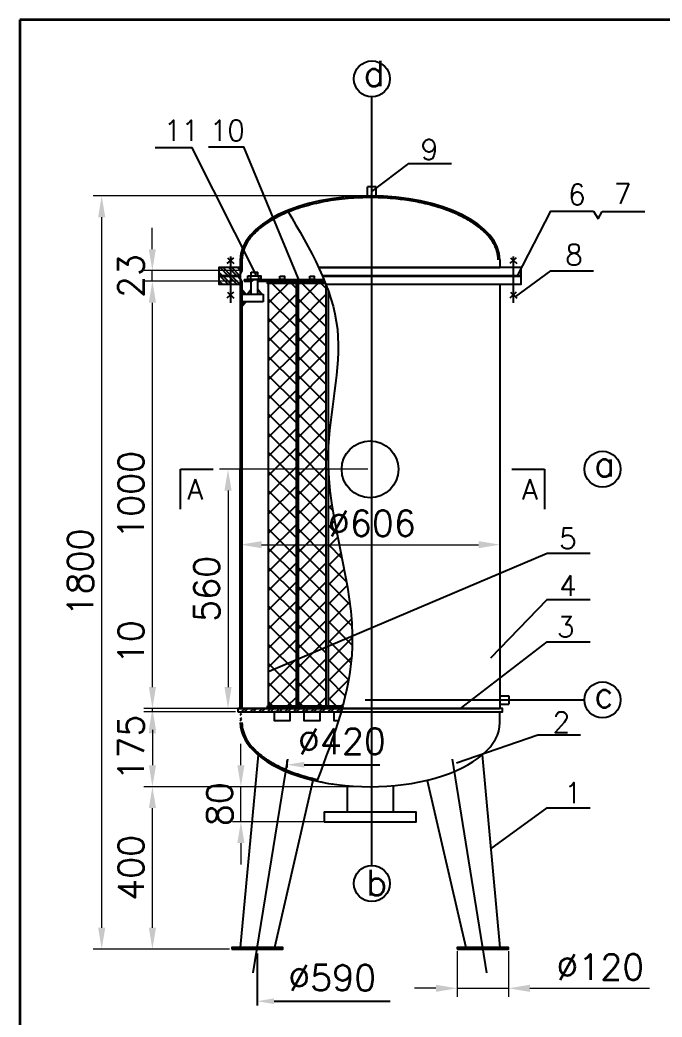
# Model space of a CAD drawing. Header units: millimetres. Extents: x 142484 to 148364, y 31913 to 36061.
# Drawn here: x 142484 to 143988, y 33727 to 36061 of the extents above; entities that cross this region are included whole.
import ezdxf

# ---------------------------------------------------------------- set-up
doc = ezdxf.new("R2010")
doc.units = ezdxf.units.MM
doc.header["$LTSCALE"] = 10
doc.header["$MEASUREMENT"] = 0
doc.header["$PDMODE"] = 66
doc.header["$PDSIZE"] = -1
doc.styles.get("Standard").update_dxf_attribs({"font": 'txt.shx'})
doc.dimstyles.new('总图', dxfattribs={"dimtxt": 60, "dimasz": 50, "dimexe": 20, "dimexo": 5, "dimgap": 20, "dimtad": 1, "dimdec": 0, "dimzin": 9, "dimdsep": 46, "dimtxsty": 'Standard', "dimcen": 0, "dimadec": 0, "dimazin": 0, "dimtfac": 1, "dimtdec": 0, "dimtmove": 0, "dimatfit": 3, "dimfxl": 0, "dimlwd": 15, "dimlwe": 15, "dimarcsym": 0})
pattern_1 = [(135, (126505.526, 40533.095), (-10.102788, -10.102788), []), (135, (126505.526, 40539.83), (-10.102788, -10.102788), [])]
pattern_2 = [(45, (126505.526, 40533.095), (-10.102788, 10.102788), []), (45, (126512.262, 40533.095), (-10.102788, 10.102788), [])]
pattern_3 = [(45, (126505.5265, 40533.095), (-6.735192, 6.735192), []), (45, (126510.017, 40533.095), (-6.735192, 6.735192), [])]

# ---------------------------------------------------------------- blocks, each defined once
blk = doc.blocks.new('*D109')
at = {"color": 0, "lineweight": 15, "ltscale": 0.2, "transparency": 16777216}
for p, q in [((142995.2, 35449.2), (142774.5, 35449.2)), ((142794.5, 34499.2), (142794.5, 35399.2)), ((142989.2, 34449.2), (142774.5, 34449.2))]:
    blk.add_line(p, q, dxfattribs=at)
at = {"color": 0, "ltscale": 0.2, "transparency": 16777216}
for points in [[(142786.2, 35399.2), (142802.9, 35399.2), (142794.5, 35449.2)], [(142786.2, 34499.2), (142802.9, 34499.2), (142794.5, 34449.2)]]:
    blk.add_solid(points, dxfattribs=at)
at = {"layer": 'Defpoints', "color": 0, "ltscale": 0.2, "transparency": 16777216}
for p in [(142794.5, 35449.2), (143000.2, 35449.2), (142994.2, 34449.2)]:
    blk.add_point(p, dxfattribs=at)
at = {"color": 0, "ltscale": 0.2, "transparency": 16777216, "insert": (142744.5, 34949.2), "char_height": 60, "attachment_point": 5, "rotation": 90}
blk.add_mtext('1000', dxfattribs=at)
blk = doc.blocks.new('*D110')
at = {"color": 0, "lineweight": 15, "ltscale": 0.2, "transparency": 16777216}
for p, q in [((143303.4, 35649.2), (142655.8, 35649.2)), ((142675.8, 33936), (142675.8, 35599.2)), ((142975.2, 33886), (142655.8, 33886))]:
    blk.add_line(p, q, dxfattribs=at)
at = {"color": 0, "ltscale": 0.2, "transparency": 16777216}
for points in [[(142667.4, 35599.2), (142684.1, 35599.2), (142675.8, 35649.2)], [(142667.4, 33936), (142684.1, 33936), (142675.8, 33886)]]:
    blk.add_solid(points, dxfattribs=at)
at = {"layer": 'Defpoints', "color": 0, "ltscale": 0.2, "transparency": 16777216}
for p in [(142675.8, 35649.2), (143308.4, 35649.2), (142980.2, 33886)]:
    blk.add_point(p, dxfattribs=at)
at = {"color": 0, "ltscale": 0.2, "transparency": 16777216, "insert": (142625.8, 34767.6), "char_height": 60, "attachment_point": 5, "rotation": 90}
blk.add_mtext('1800', dxfattribs=at)
blk = doc.blocks.new('*D111')
at = {"color": 0, "lineweight": 15, "ltscale": 0.2, "transparency": 16777216}
for p, q in [((143000.2, 34837.7), (143000.2, 34852.7)), ((143608.2, 34837.7), (143608.2, 34852.7)), ((143050.2, 34832.7), (143558.2, 34832.7))]:
    blk.add_line(p, q, dxfattribs=at)
at = {"color": 0, "ltscale": 0.2, "transparency": 16777216}
for points in [[(143050.2, 34841), (143050.2, 34824.4), (143000.2, 34832.7)], [(143558.2, 34841), (143558.2, 34824.4), (143608.2, 34832.7)]]:
    blk.add_solid(points, dxfattribs=at)
at = {"layer": 'Defpoints', "color": 0, "ltscale": 0.2, "transparency": 16777216}
for p in [(143000.2, 34832.7), (143608.2, 34832.7), (143608.2, 34832.7)]:
    blk.add_point(p, dxfattribs=at)
at = {"color": 0, "ltscale": 0.2, "transparency": 16777216, "insert": (143308.4, 34882.7), "char_height": 60, "attachment_point": 5}
blk.add_mtext('%%c606', dxfattribs=at)
blk = doc.blocks.new('*D112')
at = {"color": 0, "lineweight": 15, "ltscale": 0.2, "transparency": 16777216}
for p, q in [((143303.4, 34266.1), (142774.5, 34266.1)), ((142794.5, 33936), (142794.5, 34216.1)), ((142975.2, 33886), (142774.5, 33886))]:
    blk.add_line(p, q, dxfattribs=at)
at = {"color": 0, "ltscale": 0.2, "transparency": 16777216}
for points in [[(142786.2, 34216.1), (142802.9, 34216.1), (142794.5, 34266.1)], [(142786.2, 33936), (142802.9, 33936), (142794.5, 33886)]]:
    blk.add_solid(points, dxfattribs=at)
at = {"layer": 'Defpoints', "color": 0, "ltscale": 0.2, "transparency": 16777216}
for p in [(142794.5, 34266.1), (143308.4, 34266.1), (142980.2, 33886)]:
    blk.add_point(p, dxfattribs=at)
at = {"color": 0, "ltscale": 0.2, "transparency": 16777216, "insert": (142744.5, 34076), "char_height": 60, "attachment_point": 5, "rotation": 90}
blk.add_mtext('400', dxfattribs=at)
blk = doc.blocks.new('*D114')
at = {"color": 0, "lineweight": 15, "ltscale": 0.2, "transparency": 16777216}
for p, q in [((142794.5, 34499.2), (142794.5, 34659.2)), ((142989.2, 34449.2), (142774.5, 34449.2)), ((142989.2, 34441.2), (142774.5, 34441.2)), ((142794.5, 34441.2), (142794.5, 34449.2)), ((142794.5, 34391.2), (142794.5, 34341.2))]:
    blk.add_line(p, q, dxfattribs=at)
at = {"color": 0, "ltscale": 0.2, "transparency": 16777216}
for points in [[(142786.2, 34499.2), (142802.9, 34499.2), (142794.5, 34449.2)], [(142786.2, 34391.2), (142802.9, 34391.2), (142794.5, 34441.2)]]:
    blk.add_solid(points, dxfattribs=at)
at = {"layer": 'Defpoints', "color": 0, "ltscale": 0.2, "transparency": 16777216}
for p in [(142794.5, 34449.2), (142994.2, 34449.2), (142994.2, 34441.2)]:
    blk.add_point(p, dxfattribs=at)
at = {"color": 0, "ltscale": 0.2, "transparency": 16777216, "insert": (142744.5, 34604.2), "char_height": 60, "attachment_point": 5, "rotation": 90}
blk.add_mtext('10', dxfattribs=at)
blk = doc.blocks.new('*D115')
at = {"color": 0, "lineweight": 15, "ltscale": 0.2, "transparency": 16777216}
for p, q in [((143001.7, 34316.2), (143001.7, 34366.2)), ((143267.5, 34266.2), (142981.7, 34266.2)), ((143001.7, 34184.2), (143001.7, 34266.2)), ((143299.2, 34184.2), (142981.7, 34184.2)), ((143001.7, 34134.2), (143001.7, 34084.2))]:
    blk.add_line(p, q, dxfattribs=at)
at = {"color": 0, "ltscale": 0.2, "transparency": 16777216}
for points in [[(142993.3, 34316.2), (143010, 34316.2), (143001.7, 34266.2)], [(142993.3, 34134.2), (143010, 34134.2), (143001.7, 34184.2)]]:
    blk.add_solid(points, dxfattribs=at)
at = {"layer": 'Defpoints', "color": 0, "ltscale": 0.2, "transparency": 16777216}
for p in [(143001.7, 34266.2), (143272.5, 34266.2), (143304.2, 34184.2)]:
    blk.add_point(p, dxfattribs=at)
at = {"color": 0, "ltscale": 0.2, "transparency": 16777216, "insert": (142951.7, 34225.2), "char_height": 60, "attachment_point": 5, "rotation": 90}
blk.add_mtext('80', dxfattribs=at)
blk = doc.blocks.new('*D128')
at = {"color": 0, "lineweight": 15, "ltscale": 0.2, "transparency": 16777216}
for p, q in [((142794.3, 35524.3), (142794.3, 35574.3)), ((142999.2, 35474.3), (142774.3, 35474.3)), ((142794.3, 35449.2), (142794.3, 35474.3)), ((142995.2, 35449.2), (142774.3, 35449.2)), ((142794.3, 35399.2), (142794.3, 35349.2))]:
    blk.add_line(p, q, dxfattribs=at)
at = {"color": 0, "ltscale": 0.2, "transparency": 16777216}
for points in [[(142786, 35524.3), (142802.6, 35524.3), (142794.3, 35474.3)], [(142786, 35399.2), (142802.6, 35399.2), (142794.3, 35449.2)]]:
    blk.add_solid(points, dxfattribs=at)
at = {"layer": 'Defpoints', "color": 0, "ltscale": 0.2, "transparency": 16777216}
for p in [(142794.3, 35474.3), (143004.2, 35474.3), (143000.2, 35449.2)]:
    blk.add_point(p, dxfattribs=at)
at = {"color": 0, "ltscale": 0.2, "transparency": 16777216, "insert": (142744.3, 35461.7), "char_height": 60, "attachment_point": 5, "rotation": 90}
blk.add_mtext('23', dxfattribs=at)
blk = doc.blocks.new('*D461')
at = {"color": 0, "lineweight": 15, "ltscale": 0.2, "transparency": 16777216}
for p, q in [((142966.5, 34449.2), (142774.5, 34449.2)), ((142794.5, 34399.2), (142794.5, 34316.2)), ((142956.9, 34266.2), (142774.5, 34266.2))]:
    blk.add_line(p, q, dxfattribs=at)
at = {"color": 0, "ltscale": 0.2, "transparency": 16777216}
for points in [[(142786.2, 34399.2), (142802.9, 34399.2), (142794.5, 34449.2)], [(142786.2, 34316.2), (142802.9, 34316.2), (142794.5, 34266.2)]]:
    blk.add_solid(points, dxfattribs=at)
at = {"layer": 'Defpoints', "color": 0, "ltscale": 0.2, "transparency": 16777216}
for p in [(142971.5, 34449.2), (142794.5, 34266.2), (142961.9, 34266.2)]:
    blk.add_point(p, dxfattribs=at)
at = {"color": 0, "ltscale": 0.2, "transparency": 16777216, "insert": (142744.5, 34357.7), "char_height": 60, "attachment_point": 5, "rotation": 90}
blk.add_mtext('175', dxfattribs=at)
blk = doc.blocks.new('*D463')
at = {"color": 0, "lineweight": 15, "ltscale": 0.2, "transparency": 16777216}
for p, q in [((143508.2, 33881), (143508.2, 33774.2)), ((143628.2, 33881), (143628.2, 33774.2)), ((143458.2, 33794.2), (143408.2, 33794.2)), ((143508.2, 33794.2), (143628.2, 33794.2)), ((143678.2, 33794.2), (143958.2, 33794.2))]:
    blk.add_line(p, q, dxfattribs=at)
at = {"color": 0, "ltscale": 0.2, "transparency": 16777216}
for points in [[(143458.2, 33802.5), (143458.2, 33785.8), (143508.2, 33794.2)], [(143678.2, 33802.5), (143678.2, 33785.8), (143628.2, 33794.2)]]:
    blk.add_solid(points, dxfattribs=at)
at = {"layer": 'Defpoints', "color": 0, "ltscale": 0.2, "transparency": 16777216}
for p in [(143508.2, 33886), (143628.2, 33886), (143628.2, 33794.2)]:
    blk.add_point(p, dxfattribs=at)
at = {"color": 0, "ltscale": 0.2, "transparency": 16777216, "insert": (143843.2, 33844.2), "char_height": 60, "attachment_point": 5}
blk.add_mtext('%%c120', dxfattribs=at)
blk = doc.blocks.new('*D464')
at = {"color": 0, "lineweight": 15, "ltscale": 0.2, "transparency": 16777216}
for p, q in [((143299.2, 35009.2), (142951.5, 35009.2)), ((142971.5, 34959.2), (142971.5, 34499.2)), ((143303.4, 34449.2), (142951.5, 34449.2))]:
    blk.add_line(p, q, dxfattribs=at)
at = {"color": 0, "ltscale": 0.2, "transparency": 16777216}
for points in [[(142963.2, 34959.2), (142979.9, 34959.2), (142971.5, 35009.2)], [(142963.2, 34499.2), (142979.9, 34499.2), (142971.5, 34449.2)]]:
    blk.add_solid(points, dxfattribs=at)
at = {"layer": 'Defpoints', "color": 0, "ltscale": 0.2, "transparency": 16777216}
for p in [(143304.2, 35009.2), (142971.5, 34449.2), (143308.4, 34449.2)]:
    blk.add_point(p, dxfattribs=at)
at = {"color": 0, "ltscale": 0.2, "transparency": 16777216, "insert": (142921.5, 34729.2), "char_height": 60, "attachment_point": 5, "rotation": 90}
blk.add_mtext('560', dxfattribs=at)

msp = doc.modelspace()

# ---------------------------------------------------------------- hatches: boundary and pattern name
h = msp.add_hatch()
h.set_pattern_fill('ANSI32', color=256, angle=90, style=0)
h.set_pattern_definition([(135, (126505.5265, 40533.095), (-6.735192, -6.735192), []), (135, (126505.5265, 40537.585), (-6.735192, -6.735192), [])])
edge = h.paths.add_edge_path()
edge.add_spline(control_points=[(143112.8, 35611.4), (143109.5, 35610.1), (143106.2, 35608.7), (143089.1, 35601.2), (143076.4, 35594.4), (143055.8, 35581.2), (143047.6, 35574.9), (143033.1, 35561.9), (143026.9, 35555.1), (143016.7, 35541.3), (143012.7, 35534.3), (143006.9, 35520.1), (143005.1, 35512.9), (143004.3, 35503.5), (143004.2, 35501.3), (143004.2, 35499.2)], knot_values=[5.399821, 5.399821, 5.399821, 5.399821, 5.44223, 5.44223, 5.62924, 5.62924, 5.78121, 5.78121, 5.933179, 5.933179, 6.085149, 6.085149, 6.237118, 6.237118, 6.283185, 6.283185, 6.283185, 6.283185], degree=3, periodic=0)
edge.add_line((143004.2, 35499.2), (143004.2, 35474.2))
edge.add_line((143004.2, 35474.2), (143000.2, 35474.2))
edge.add_line((143000.2, 35474.2), (143000.2, 35499.2))
edge.add_ellipse((143304.2, 35499.2), major_axis=(-304, 0), ratio=0.493617, start_angle=309.5191, end_angle=360, ccw=False)
edge.add_spline(control_points=[(143110.7, 35614.9), (143111.4, 35613.8), (143112.1, 35612.6), (143112.8, 35611.4)], knot_values=[0, 0, 0, 0, 3.866511, 3.866511, 3.866511, 3.866511], degree=3, periodic=0)
h = msp.add_hatch()
h.set_pattern_fill('ANSI32', color=256, scale=1.5, angle=90, style=0)
h.set_pattern_definition(pattern_1)
h.paths.add_polyline_path([(142977.3, 35463.2), (143000.2, 35463.2), (143000.2, 35481.2), (142977.3, 35481.2)])
h.paths.add_polyline_path([(142977.3, 35442.2), (143000.2, 35442.2), (143000.2, 35460.2), (142977.3, 35460.2)])
h.paths.add_polyline_path([(142977.3, 35460.2), (142950.2, 35460.2), (142950.2, 35442.2), (142977.3, 35442.2)])
h.paths.add_polyline_path([(142977.3, 35463.2), (142977.3, 35481.2), (142950.2, 35481.2), (142950.2, 35463.2)])
for points in [[(143004.2, 35474.2), (143000.2, 35474.2), (143000.2, 35465.6)], [(143000.2, 35457.7), (143000.2, 35449.2), (143004.2, 35449.2)], [(143004.2, 35430.4), (143004.2, 35419.5), (143014.4, 35419.5)], [(143013.7, 35401.5), (143004.2, 35401.5), (143004.2, 35390)]]:
    msp.add_hatch(color=256).paths.add_polyline_path(points)
h = msp.add_hatch()
h.set_pattern_fill('ANSI32', color=256, scale=1.5, angle=90, style=0)
h.set_pattern_definition(pattern_1)
h.paths.add_polyline_path([(143004.2, 35449.2), (143000.2, 35449.2), (143000.2, 35442.2), (143000.2, 35009.2), (143004.2, 35009.2)])
h.paths.add_polyline_path([(143004.2, 35009.2), (143000.2, 35009.2), (143000.2, 34449.2), (143004.2, 34449.2)])
h = msp.add_hatch()
h.set_pattern_fill('ANSI32', color=256, scale=1.5, style=0)
h.set_pattern_definition(pattern_2)
edge = h.paths.add_edge_path()
edge.add_line((143196.1, 35453.2), (143009.2, 35453.2))
edge.add_line((143009.2, 35453.2), (143009.2, 35449.2))
edge.add_line((143009.2, 35449.2), (143197.7, 35449.2))
edge.add_spline(control_points=[(143197.7, 35449.2), (143197.2, 35450.5), (143196.6, 35451.8), (143196.1, 35453.2)], knot_values=[152.539477, 152.539477, 152.539477, 152.539477, 156.843754, 156.843754, 156.843754, 156.843754], degree=3, periodic=0)
h = msp.add_hatch()
h.set_pattern_fill('ANSI37', color=256, scale=10, style=0)
h.set_pattern_definition([(45, (140736.116, 35178.58), (-22.45064, 22.45064), []), (135, (140736.116, 35178.58), (-22.45064, -22.45064), [])])
h.paths.add_polyline_path([(143130.9, 35444.1), (143065.9, 35444.1), (143065.9, 34455.2), (143130.9, 34455.2)])
h = msp.add_hatch()
h.set_pattern_fill('ANSI37', color=256, scale=10, style=0)
h.set_pattern_definition([(45, (140806.116, 35178.58), (-22.45064, 22.45064), []), (135, (140806.116, 35178.58), (-22.45064, -22.45064), [])])
h.paths.add_polyline_path([(143200.9, 35444.1), (143135.9, 35444.1), (143135.9, 34455.2), (143200.9, 34455.2)])
h = msp.add_hatch(color=256)
h.paths.add_polyline_path([(143025.4, 35430.1), (143016.8, 35419.5), (143025.4, 35419.5)])
h.paths.add_polyline_path([(143041.4, 35430.7), (143041.4, 35419.5), (143050.5, 35419.5)])
h = msp.add_hatch()
h.set_pattern_fill('ANSI37', color=256, scale=10, style=0)
h.set_pattern_definition([(45, (126505.526, 40533.095), (-22.45064, 22.45064), []), (135, (126505.526, 40533.095), (-22.45064, -22.45064), [])])
edge = h.paths.add_edge_path()
edge.add_line((143205.9, 34455.2), (143240, 34455.2))
edge.add_spline(control_points=[(143240, 34455.2), (143252.2, 34501.2), (143285.9, 34683.3), (143212.4, 34868.6), (143206.1, 35009.2)], knot_values=[629.823604, 629.823604, 629.823604, 629.823604, 772.274038, 1191.462429, 1191.462429, 1191.462429, 1191.462429], degree=3, periodic=0)
edge.add_line((143206.1, 35009.2), (143205.9, 35009.2))
edge.add_line((143205.9, 35009.2), (143205.9, 34455.2))
h = msp.add_hatch()
h.set_pattern_fill('ANSI32', color=256, scale=1.5, style=0)
h.set_pattern_definition(pattern_2)
edge = h.paths.add_edge_path()
edge.add_line((142994.2, 34449.2), (142994.2, 34441.2))
edge.add_line((142994.2, 34441.2), (143235.9, 34441.2))
edge.add_spline(control_points=[(143235.9, 34441.2), (143236.7, 34443.8), (143237.5, 34446.5), (143238.2, 34449.2)], knot_values=[1198.048592, 1198.048592, 1198.048592, 1198.048592, 1206.326284, 1206.326284, 1206.326284, 1206.326284], degree=3, periodic=0)
edge.add_line((143238.2, 34449.2), (142994.2, 34449.2))
h = msp.add_hatch()
h.set_pattern_fill('ANSI32', color=256, style=0)
h.set_pattern_definition(pattern_3)
edge = h.paths.add_edge_path()
edge.add_spline(control_points=[(143107.4, 34306.1), (143104.3, 34307.4), (143101.3, 34308.8), (143088.3, 34314.7), (143079, 34319.7), (143061.8, 34330.1), (143053.9, 34335.6), (143039.9, 34347), (143033.7, 34353), (143023, 34365.1), (143018.5, 34371.3), (143011.3, 34384), (143008.6, 34390.4), (143005.1, 34403.2), (143004.2, 34409.7), (143004.2, 34416.2)], knot_values=[0, 0, 0, 0, 0.040748, 0.040748, 0.177307, 0.177307, 0.313866, 0.313866, 0.450425, 0.450425, 0.586983, 0.586983, 0.723542, 0.723542, 0.860101, 0.860101, 0.860101, 0.860101], degree=3, periodic=0)
edge.add_line((143004.2, 34416.2), (143004.2, 34441.2))
edge.add_line((143004.2, 34441.2), (143000.2, 34441.2))
edge.add_line((143000.2, 34441.2), (143000.2, 34416.2))
edge.add_ellipse((143304.2, 34416.2), major_axis=(-304, 0), ratio=0.493617, start_angle=0, end_angle=30.3251)
edge.add_ellipse((143304.2, 34416.2), major_axis=(-304, 0), ratio=0.493617, start_angle=30.3251, end_angle=49.5053)
edge.add_line((143106.7, 34302), (143107.4, 34306.1))
h = msp.add_hatch()
h.set_pattern_fill('ANSI32', color=256, style=0)
h.set_pattern_definition(pattern_3)
edge = h.paths.add_edge_path()
edge.add_spline(control_points=[(143181.1, 34283), (143175.7, 34284.2), (143170.4, 34285.5), (143153, 34289.9), (143141.3, 34293.5), (143122.3, 34300.1), (143114.7, 34303), (143107.4, 34306.1)], knot_values=[0.860101, 0.860101, 0.860101, 0.860101, 0.918522, 0.918522, 1.055081, 1.055081, 1.150891, 1.150891, 1.150891, 1.150891], degree=3, periodic=0)
edge.add_line((143107.4, 34306.1), (143106.7, 34302))
edge.add_ellipse((143304.2, 34416.2), major_axis=(-304, 0), ratio=0.493617, start_angle=49.5053, end_angle=65.8235)
edge.add_spline(control_points=[(143179.7, 34279.3), (143180.1, 34280.5), (143180.6, 34281.8), (143181.1, 34283)], knot_values=[1370.319609, 1370.319609, 1370.319609, 1370.319609, 1374.244957, 1374.244957, 1374.244957, 1374.244957], degree=3, periodic=0)

# ---------------------------------------------------------------- linework, layer by layer
for p, q in [((143308.4, 34081.6), (143308.4, 35880.8)), ((143318.4, 35670.2), (143298.4, 35670.2)), ((143298.4, 35649.2), (143298.4, 35670.2)), ((143308.4, 35649.2), (143308.4, 35670.2)), ((143318.4, 35649.2), (143318.4, 35670.2)), ((143827.6, 35613.3), (143837.8, 35595.4)), ((143837.8, 35595.4), (143847.6, 35612.4)), ((143847.6, 35612.4), (143947.5, 35612.4)), ((142984.1, 35504.5), (142969, 35490.9)), ((142970.5, 35504.5), (142985.5, 35490.9)), ((142977.3, 35507.4), (142977.3, 35399)), ((143646.3, 35504.5), (143631.2, 35490.9)), ((143632.7, 35504.5), (143647.8, 35490.9)), ((143639.5, 35507.4), (143639.5, 35399)), ((143000.2, 35499.2), (143000.2, 35474.2)), ((143000.2, 35481.2), (143000.2, 35442.2)), ((143004.2, 35499.2), (143004.2, 35474.2)), ((143184, 35481.2), (143608.2, 35481.2)), ((143608.2, 35499.2), (143608.2, 35481.2)), ((143004.2, 35474.2), (143000.2, 35465.6)), ((143004.2, 35474.2), (143000.2, 35474.2)), ((143004.2, 35449.2), (143000.2, 35457.7)), ((143024, 35462.2), (143024, 35453.4)), ((143025.4, 35471), (143041.4, 35471)), ((143025.4, 35462.2), (143025.4, 35471)), ((143041.4, 35462.2), (143041.4, 35471)), ((143042.8, 35462.2), (143042.8, 35453.4)), ((143000.2, 35449.2), (143000.2, 34449.2)), ((143004.2, 35449.2), (143000.2, 35449.2)), ((143004.2, 35449.2), (143004.2, 34449.2)), ((143009.2, 35453.2), (143196.1, 35453.2)), ((143009.2, 35453.2), (143009.2, 35449.2)), ((143009.2, 35449.2), (143025.4, 35449.2)), ((143025.4, 35419.5), (143025.4, 35453.4)), ((143041.4, 35419.5), (143041.4, 35453.4)), ((143041.4, 35449.2), (143197.7, 35449.2)), ((143065.9, 35444.1), (143065.9, 34455.2)), ((143130.9, 35444.1), (143130.9, 34455.2)), ((143135.9, 35444.1), (143135.9, 34455.2)), ((143200.9, 35441.1), (143200.9, 34455.2)), ((143608.2, 35442.2), (143608.2, 34449.2)), ((142984.1, 35423.7), (142969, 35410.1)), ((142970.5, 35423.7), (142985.5, 35410.1)), ((143004.2, 35430.4), (143014.4, 35419.5)), ((143004.2, 35419.5), (143054, 35419.5)), ((143025.4, 35430.1), (143016.8, 35419.5)), ((143041.4, 35430.7), (143050.5, 35419.5)), ((143054, 35419.5), (143054, 35401.5)), ((143205.9, 35427.5), (143205.9, 34455.2)), ((143646.3, 35423.7), (143631.2, 35410.1)), ((143632.7, 35423.7), (143647.8, 35410.1)), ((143054, 35401.5), (143004.2, 35401.5)), ((143013.7, 35401.5), (143004.2, 35390)), ((142859.8, 35009.2), (142859.8, 34915.7)), ((142859.9, 35009.2), (142936.4, 35009.2)), ((143000.2, 34449.2), (143000.2, 35008.2)), ((143636.2, 35009.2), (143712.7, 35009.2)), ((143712.7, 35009.2), (143712.7, 34915.7)), ((143608.2, 34479.2), (143629.2, 34479.2)), ((143629.2, 34479.2), (143629.2, 34459.2)), ((143065.9, 34455.2), (143130.9, 34455.2)), ((143135.9, 34455.2), (143200.9, 34455.2)), ((143292.5, 34469.2), (143806, 34469.2)), ((143608.2, 34459.2), (143629.2, 34459.2)), ((143000.2, 34449.2), (143608.2, 34449.2)), ((143000.2, 34441.2), (143608.2, 34441.2)), ((143117.4, 34441.2), (143079.4, 34441.2)), ((143187.4, 34441.2), (143149.4, 34441.2)), ((143608.2, 34416.2), (143608.2, 34441.2)), ((143041.8, 34340.4), (143000.2, 33890)), ((143566.6, 34340.4), (143608.2, 33890)), ((143030.5, 33830.2), (143111.4, 34330.7)), ((143109.9, 34310.7), (143109.9, 34327.6)), ((143149.9, 34317.6), (143326.6, 34317.6)), ((143577.8, 33830.2), (143496.9, 34330.7)), ((143170.4, 34281), (143080.2, 33890)), ((143250.2, 34266.2), (143250.2, 34206.2)), ((143358.2, 34266.2), (143358.2, 34206.2)), ((143437.9, 34281), (143528.2, 33890)), ((143000.2, 33890), (143040.2, 33890)), ((143039.5, 33876), (143039.5, 33753.9)), ((143040.2, 33890), (143080.2, 33890)), ((143568.2, 33890), (143528.2, 33890)), ((143608.2, 33890), (143568.2, 33890)), ((143079.5, 33763.9), (143351.5, 33763.9))]:
    msp.add_line(p, q)
at = {"color": 0, "lineweight": 35}
msp.add_lwpolyline([(142484.3, 36061.1), (142484.3, 31912.6), (148364.4, 31912.6), (148364.4, 36061.1)], close=True, dxfattribs=at)
for points in [[(143037.8, 35464.4), (142887.8, 35761.7), (142800.8, 35761.7)], [(142925.7, 35764), (143007.9, 35764), (143139.8, 35445.6)], [(143308.4, 35659.7), (143394.9, 35725.1), (143495, 35725.1)], [(143648.5, 35460.4), (143727.4, 35613.3), (143827.6, 35613.3)], [(143000.2, 35481.2), (142950.2, 35481.2), (142950.2, 35463.2), (143000.2, 35463.2)], [(143192, 35463.2), (143658.2, 35463.2), (143658.2, 35481.2), (143184, 35481.2)], [(143000.2, 35460.2), (142950.2, 35460.2), (142950.2, 35442.2), (143000.2, 35442.2)], [(143200.5, 35442.2), (143658.2, 35442.2), (143658.2, 35460.2), (143193.2, 35460.2)], [(143645.7, 35413.8), (143727, 35474), (143827.2, 35474)], [(143199.7, 35444.1), (143133.9, 35444.1), (143133.9, 35449.2), (143197.7, 35449.2)], [(143067.8, 34536.5), (143719.1, 34813), (143819.2, 34813)], [(143586.8, 34568), (143719.1, 34704.1), (143819.2, 34704.1)], [(143516.1, 34449.2), (143719.1, 34605.2), (143819.2, 34605.2)], [(143238.7, 34450.2), (143203.9, 34450.2), (143203.9, 34455.2), (143240, 34455.2)], [(143079.4, 34441.2), (143079.4, 34421.2), (143117.4, 34421.2), (143117.4, 34441.2)], [(143149.4, 34441.2), (143149.4, 34421.2), (143187.4, 34421.2), (143187.4, 34441.2)], [(143219.4, 34441.2), (143219.4, 34421.2), (143230.4, 34421.2)], [(143506.3, 34322.3), (143696.6, 34387.7), (143796.8, 34387.7)], [(143586.8, 34120.9), (143719.1, 34216.8), (143819.2, 34216.8)]]:
    msp.add_lwpolyline(points)
for points in [[(143018.3, 35462.2), (143048.7, 35462.2), (143048.7, 35453.4), (143018.3, 35453.4)], [(143093.1, 35461.4), (143103.6, 35461.4), (143103.6, 35453.2), (143093.1, 35453.2)], [(143163.1, 35461.4), (143173.6, 35461.4), (143173.6, 35453.2), (143163.1, 35453.2)], [(143063.9, 35449.2), (143132.9, 35449.2), (143132.9, 35444.1), (143063.9, 35444.1)], [(143063.9, 34455.2), (143132.9, 34455.2), (143132.9, 34450.2), (143063.9, 34450.2)], [(143133.9, 34455.2), (143202.9, 34455.2), (143202.9, 34450.2), (143133.9, 34450.2)], [(142994.2, 34441.2), (143614.2, 34441.2), (143614.2, 34449.2), (142994.2, 34449.2)], [(143196.7, 34184.2), (143411.7, 34184.2), (143411.7, 34206.2), (143196.7, 34206.2)], [(142980.2, 33886), (143100.2, 33886), (143100.2, 33890), (142980.2, 33890)], [(143508.2, 33886), (143628.2, 33886), (143628.2, 33890), (143508.2, 33890)]]:
    msp.add_lwpolyline(points, close=True)
for centre, radius in [((143308.4, 35923), 42.1), ((143304.2, 35009.2), 66.5), ((143848.2, 35009.2), 42.1), ((143848.2, 34469.2), 42.1), ((143308.4, 34039.5), 42.1)]:
    msp.add_circle(centre, radius)
for centre, start_param, end_param in [((143304.2, 35499.2), 3.141593, 6.283185), ((143304.2, 35499.2), 6.445585, 6.450566), ((143304.2, 34416.2), 0, 3.141593)]:
    msp.add_ellipse(centre, major_axis=(-304, 0), ratio=0.493617, start_param=start_param, end_param=end_param)
for points, knots in [([(143604.1, 35499.2), (143604.1, 35505.6), (143603.2, 35512.1), (143599.6, 35525), (143596.9, 35531.4), (143589.7, 35544.1), (143585.2, 35550.3), (143574.5, 35562.5), (143568.3, 35568.4), (143554.1, 35579.9), (143546.2, 35585.4), (143529, 35595.8), (143519.6, 35600.7), (143499.6, 35609.9), (143488.9, 35614.2), (143466.4, 35622), (143454.7, 35625.5), (143430.2, 35631.8), (143417.5, 35634.4), (143391.6, 35639), (143378.3, 35640.8), (143346.3, 35644), (143327.5, 35645), (143289.9, 35645.3), (143271, 35644.6), (143233.9, 35641.4), (143215.7, 35639), (143180.5, 35632.4), (143163.5, 35628.4), (143131.4, 35618.7), (143116.3, 35613.2), (143088.5, 35600.8), (143075.8, 35594), (143055.3, 35580.8), (143047.1, 35574.5), (143032.8, 35561.5), (143026.6, 35554.7), (143016.5, 35541), (143012.5, 35533.9), (143006.8, 35519.7), (143005.1, 35512.6), (143004.3, 35503.3), (143004.2, 35501.2), (143004.2, 35499.2)], [3.141593, 3.141593, 3.141593, 3.141593, 3.278458, 3.278458, 3.415323, 3.415323, 3.552188, 3.552188, 3.689054, 3.689054, 3.825919, 3.825919, 3.962784, 3.962784, 4.09965, 4.09965, 4.236515, 4.236515, 4.37338, 4.37338, 4.510245, 4.510245, 4.697275, 4.697275, 4.884304, 4.884304, 5.071333, 5.071333, 5.258362, 5.258362, 5.445391, 5.445391, 5.632421, 5.632421, 5.784143, 5.784143, 5.935865, 5.935865, 6.087588, 6.087588, 6.23931, 6.23931, 6.283185, 6.283185, 6.283185, 6.283185]), ([(143112.8, 35611.4), (143109.5, 35610.1), (143106.2, 35608.7), (143089.1, 35601.2), (143076.4, 35594.4), (143055.8, 35581.2), (143047.6, 35574.9), (143033.1, 35561.9), (143026.9, 35555.1), (143016.7, 35541.3), (143012.7, 35534.3), (143006.9, 35520.1), (143005.1, 35512.9), (143004.3, 35503.5), (143004.2, 35501.3), (143004.2, 35499.2)], [5.3998209, 5.3998209, 5.3998209, 5.3998209, 5.4422301, 5.4422301, 5.6292401, 5.6292401, 5.7812097, 5.7812097, 5.9331792, 5.9331792, 6.0851487, 6.0851487, 6.2371182, 6.2371182, 6.2831853, 6.2831853, 6.2831853, 6.2831853]), ([(143004.2, 34416.2), (143004.2, 34409.7), (143005.1, 34403.2), (143008.6, 34390.4), (143011.3, 34384), (143018.5, 34371.3), (143023, 34365.1), (143033.7, 34353), (143039.9, 34347), (143053.9, 34335.6), (143061.8, 34330.1), (143079, 34319.7), (143088.3, 34314.7), (143108.3, 34305.5), (143118.9, 34301.3), (143141.3, 34293.5), (143153, 34289.9), (143170.4, 34285.5), (143175.7, 34284.2), (143181.1, 34283)], [0, 0, 0, 0, 0.136559, 0.136559, 0.273117, 0.273117, 0.409676, 0.409676, 0.546235, 0.546235, 0.682794, 0.682794, 0.819352, 0.819352, 0.955911, 0.955911, 1.09247, 1.09247, 1.150891, 1.150891, 1.150891, 1.150891])]:
    msp.add_open_spline(points, degree=3, knots=knots)
msp.add_spline([(143110.7, 35614.9), (143227.5, 35337), (143205.6, 35044.6), (143262.4, 34593.8), (143179.7, 34279.3)], degree=3)
for points in [[(143149.9, 34324.2), (143149.9, 34310.9), (143109.9, 34317.6)], [(143079.5, 33770.6), (143079.5, 33757.3), (143039.5, 33763.9)]]:
    msp.add_solid(points)

# ---------------------------------------------------------------- texts
for s, height, p in [('d', 60, (143288.8, 35905.7)), ('11', 48, (142821.4, 35778.4)), ('10', 48, (142928.8, 35778.4)), ('9', 48, (143422.6, 35733.6)), ('6', 48, (143767.7, 35628.4)), ('7', 48, (143875.1, 35630.2)), ('8', 48, (143761, 35487.3)), ('a', 60, (143828.6, 34991.9)), ('A', 48, (143659.4, 34938.2)), ('5', 48, (143746.8, 34823)), ('4', 48, (143746.8, 34712.7)), ('3', 48, (143741.7, 34616.3)), ('c', 60, (143828.6, 34451.9)), ('2', 48, (143731.5, 34393.3)), ('1', 48, (143758.9, 34227.7)), ('b', 60, (143295.1, 34011.2))]:
    msp.add_text(s, height=height).set_placement(p)
at = {"text_generation_flag": 2}
msp.add_text('A', height=48, dxfattribs=at).set_placement((142913.1, 34938.2))
at = {"char_height": 60, "attachment_point": 5}
for s, insert in [('%%c420', (143238.2, 34372.6)), ('%%c590', (143215.5, 33818.9))]:
    msp.add_mtext(s, dxfattribs=dict(at, insert=insert))

# ---------------------------------------------------------------- dimensions: what is measured, and where the dimension line sits
for base, p1, p2, text, picture, middle in [((142675.8, 35649.2), (142980.2, 33886), (143308.4, 35649.2), '1800', '*D110', (142625.8, 34767.6)), ((142794.5, 34449.2), (142994.2, 34441.2), (142994.2, 34449.2), '10', '*D114', (142744.5, 34604.2)), ((142794.5, 34266.1), (142980.2, 33886), (143308.4, 34266.1), '400', '*D112', (142744.5, 34076))]:
    dim = msp.add_linear_dim(base=base, p1=p1, p2=p2, angle=90, text=text, dimstyle='总图')
    dim.commit()
    dim.dimension.update_dxf_attribs({"geometry": picture, "text_midpoint": middle})
for base, p1, p2, text, picture, middle in [((142794.3, 35474.3), (143000.2, 35449.2), (143004.2, 35474.3), '23', '*D128', (142794.3, 35461.7)), ((142794.5, 34266.2), (142971.5, 34449.2), (142961.9, 34266.2), '175', '*D461', (142794.5, 34357.7)), ((143001.7, 34266.2), (143304.2, 34184.2), (143272.5, 34266.2), '80', '*D115', (143001.7, 34225.2))]:
    dim = msp.add_linear_dim(base=base, p1=p1, p2=p2, angle=90, text=text, dimstyle='总图')
    dim.commit()
    dim.dimension.update_dxf_attribs({"geometry": picture, "text_midpoint": middle, "dimtype": 160})
for base, p1, p2, picture, middle in [((142794.5, 35449.2), (142994.2, 34449.2), (143000.2, 35449.2), '*D109', (142744.5, 34949.2)), ((142971.5, 34449.2), (143304.2, 35009.2), (143308.4, 34449.2), '*D464', (142921.5, 34729.2))]:
    dim = msp.add_linear_dim(base=base, p1=p1, p2=p2, angle=90, dimstyle='总图')
    dim.commit()
    dim.dimension.update_dxf_attribs({"geometry": picture, "text_midpoint": middle})
dim = msp.add_linear_dim(base=(143608.2, 34832.7), p1=(143000.2, 34832.7), p2=(143608.2, 34832.7), text='%%c606', dimstyle='总图')
dim.commit()
dim.dimension.update_dxf_attribs({"geometry": '*D111', "text_midpoint": (143308.4, 34832.7), "dimtype": 160})
dim = msp.add_linear_dim(base=(143628.2, 33794.2), p1=(143508.2, 33886), p2=(143628.2, 33886), text='%%c120', dimstyle='总图')
dim.commit()
dim.dimension.update_dxf_attribs({"geometry": '*D463', "text_midpoint": (143843.2, 33844.2)})

doc.saveas('drawing.dxf')
